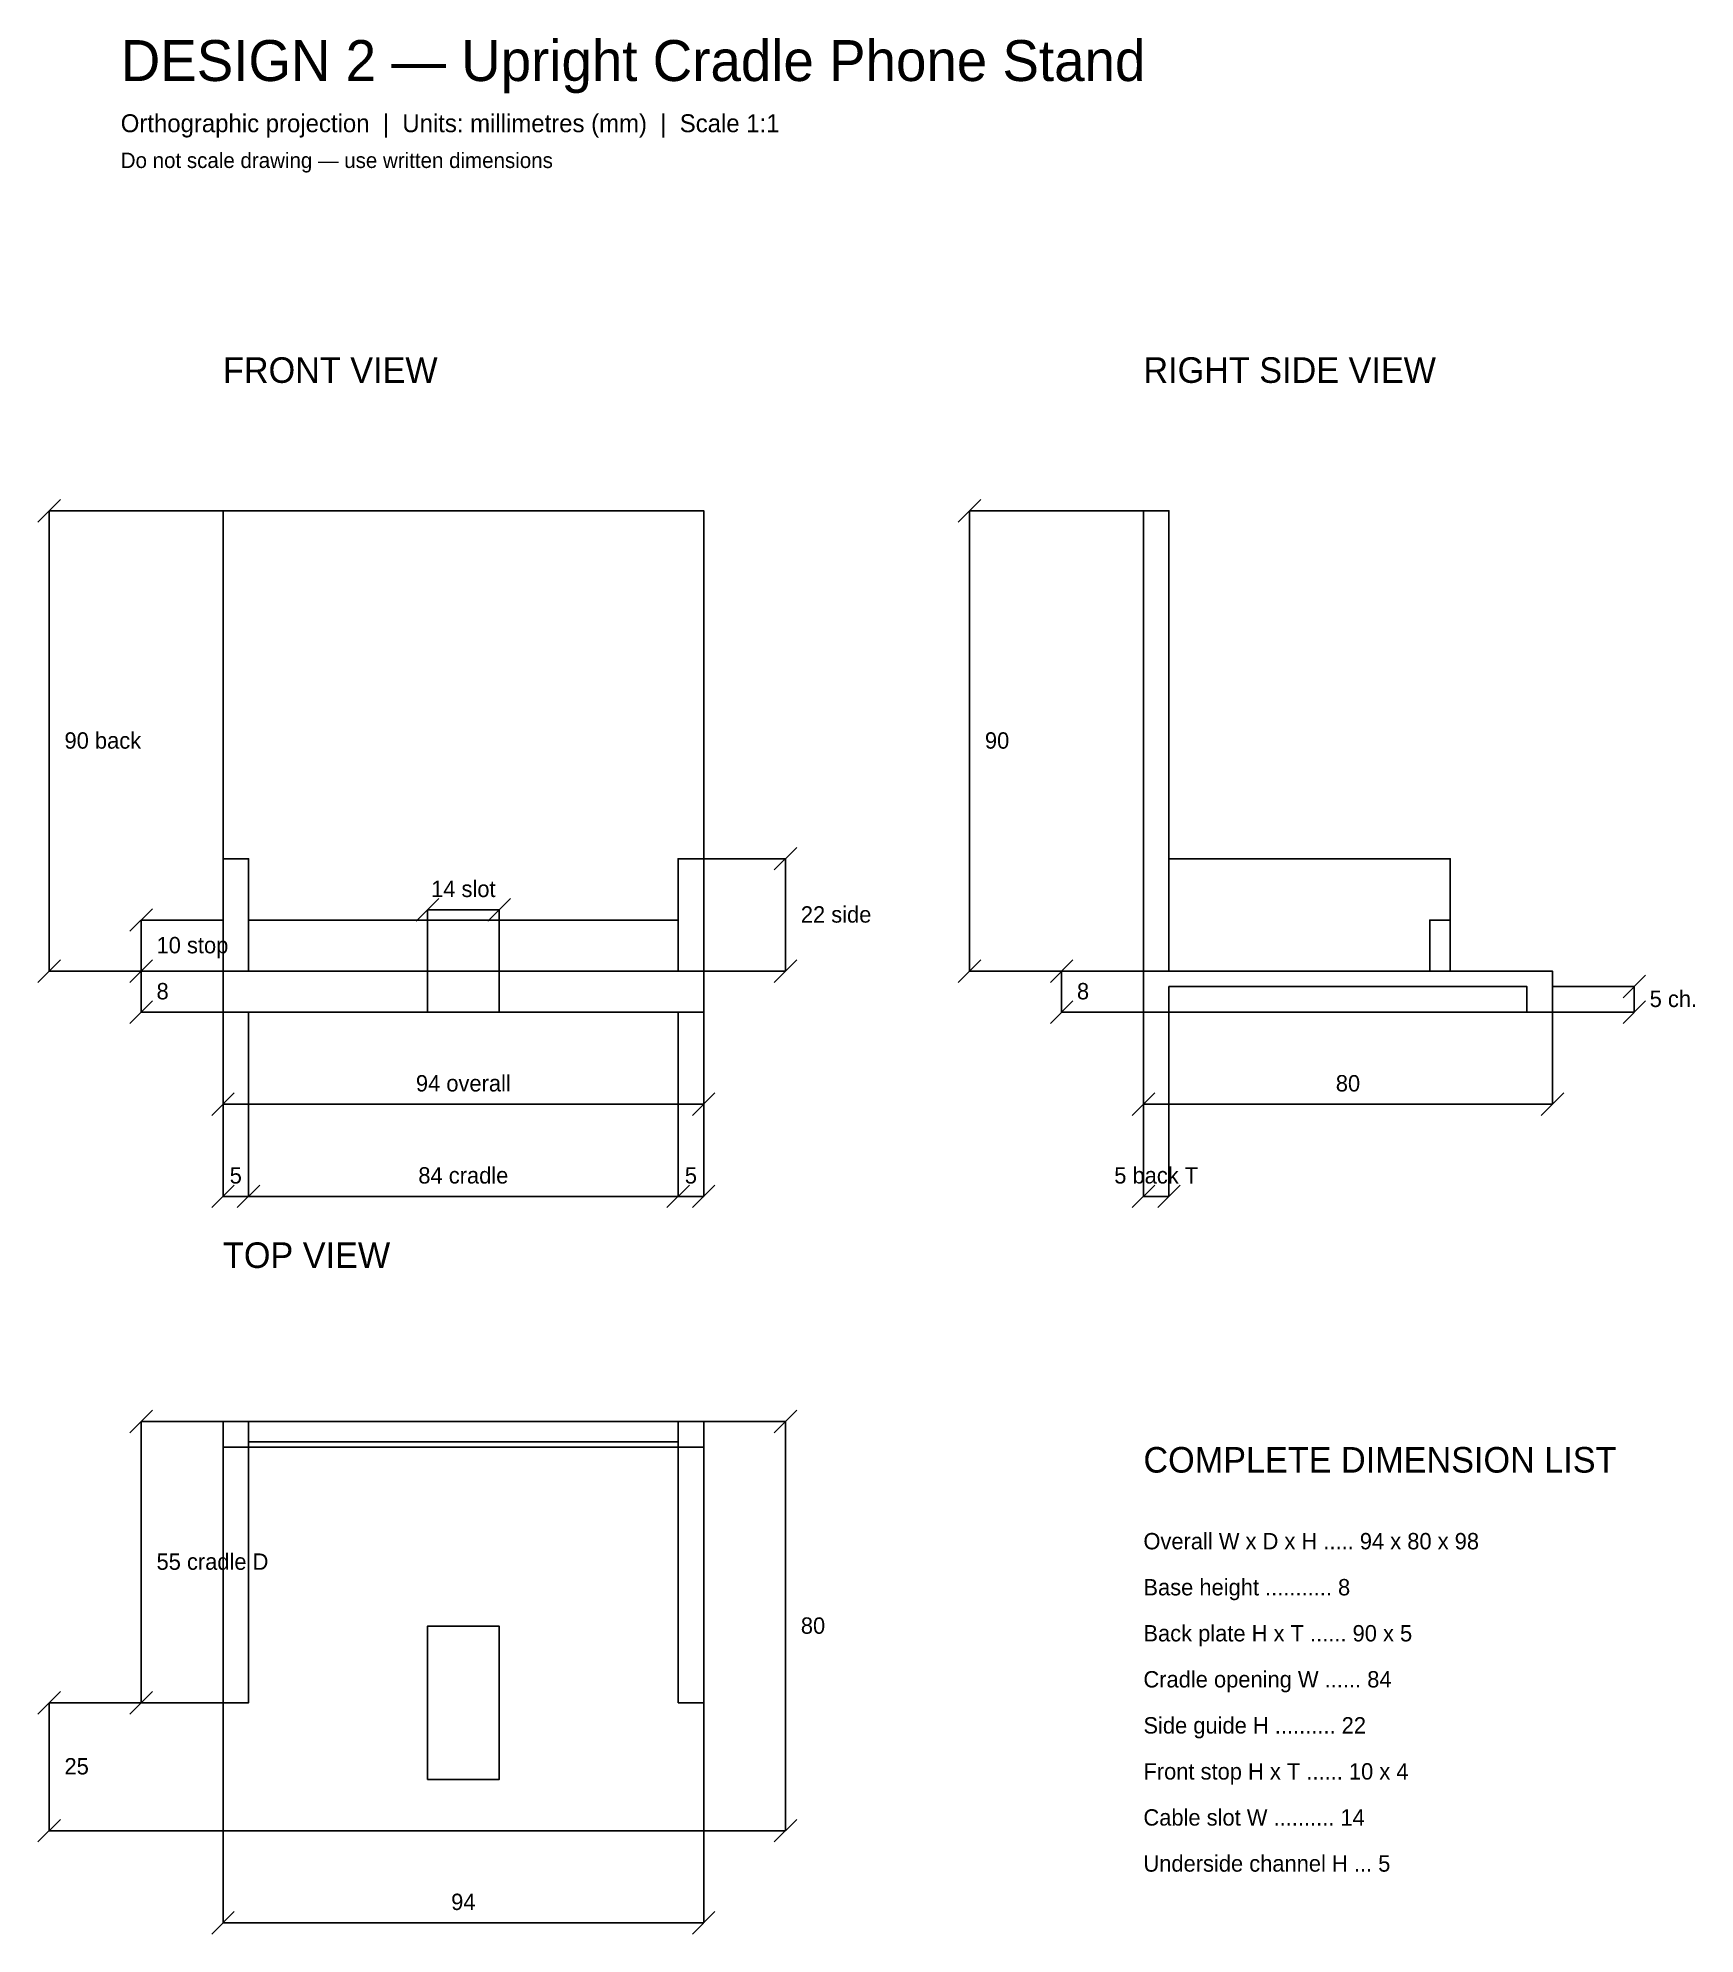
# Model space of a CAD drawing. Header units: millimetres. Extents: x -16 to 308, y -180 to 190.
import ezdxf
from ezdxf.enums import TextEntityAlignment as Align

# ---------------------------------------------------------------- set-up
doc = ezdxf.new("R2010")
doc.units = ezdxf.units.MM
for name, color, linetype in [('DIMS', 1, 'Continuous'), ('GROOVE', 4, 'Continuous'), ('OUTLINE', 7, 'Continuous'), ('TEXT', 3, 'Continuous'), ('TITLE', 2, 'Continuous')]:
    doc.layers.add(name, color=color, linetype=linetype)

msp = doc.modelspace()

# ---------------------------------------------------------------- linework, layer by layer
at = {"layer": 'DIMS'}
for p, q in [((-16.2, 95.8), (-11.8, 100.2)), ((163.8, 95.8), (168.2, 100.2)), ((20, 98), (-14, 98)), ((-14, 8), (-14, 98)), ((200, 98), (166, 98)), ((166, 8), (166, 98)), ((114, 30), (130, 30)), ((127.8, 27.8), (132.2, 32.2)), ((130, 8), (130, 30)), ((1.8, 15.8), (6.2, 20.2)), ((57.8, 17.8), (62.2, 22.2)), ((60, 8), (60, 20)), ((60, 20), (74, 20)), ((71.8, 17.8), (76.2, 22.2)), ((74, 8), (74, 20)), ((20, 18), (4, 18)), ((4, 8), (4, 18)), ((-16.2, 5.8), (-11.8, 10.2)), ((20, 8), (-14, 8)), ((1.8, 5.8), (6.2, 10.2)), ((1.8, 5.8), (6.2, 10.2)), ((20, 8), (4, 8)), ((4, 0), (4, 8)), ((20, 8), (4, 8)), ((114, 8), (130, 8)), ((127.8, 5.8), (132.2, 10.2)), ((163.8, 5.8), (168.2, 10.2)), ((200, 8), (166, 8)), ((181.8, 5.8), (186.2, 10.2)), ((200, 8), (184, 8)), ((184, 0), (184, 8)), ((280, 5), (296, 5)), ((293.8, 2.8), (298.2, 7.2)), ((296, 0), (296, 5)), ((1.8, -2.2), (6.2, 2.2)), ((20, 0), (4, 0)), ((20, 0), (20, -18)), ((20, 0), (20, -36)), ((25, 0), (25, -36)), ((25, 0), (25, -36)), ((109, 0), (109, -36)), ((109, 0), (109, -36)), ((114, 0), (114, -18)), ((114, 0), (114, -36)), ((181.8, -2.2), (186.2, 2.2)), ((200, 0), (184, 0)), ((200, 0), (200, -18)), ((200, 0), (200, -36)), ((205, 0), (205, -36)), ((280, 0), (280, -18)), ((280, 0), (296, 0)), ((293.8, -2.2), (298.2, 2.2)), ((17.8, -20.2), (22.2, -15.8)), ((20, -18), (114, -18)), ((111.8, -20.2), (116.2, -15.8)), ((197.8, -20.2), (202.2, -15.8)), ((200, -18), (280, -18)), ((277.8, -20.2), (282.2, -15.8)), ((17.8, -38.2), (22.2, -33.8)), ((20, -36), (25, -36)), ((22.8, -38.2), (27.2, -33.8)), ((22.8, -38.2), (27.2, -33.8)), ((25, -36), (109, -36)), ((106.8, -38.2), (111.2, -33.8)), ((106.8, -38.2), (111.2, -33.8)), ((109, -36), (114, -36)), ((111.8, -38.2), (116.2, -33.8)), ((197.8, -38.2), (202.2, -33.8)), ((200, -36), (205, -36)), ((202.8, -38.2), (207.2, -33.8)), ((1.8, -82.2), (6.2, -77.8)), ((127.8, -82.2), (132.2, -77.8)), ((20, -80), (4, -80)), ((4, -135), (4, -80)), ((114, -80), (130, -80)), ((130, -160), (130, -80)), ((-16.2, -137.2), (-11.8, -132.8)), ((1.8, -137.2), (6.2, -132.8)), ((20, -135), (-14, -135)), ((-14, -160), (-14, -135)), ((20, -135), (4, -135)), ((-16.2, -162.2), (-11.8, -157.8)), ((127.8, -162.2), (132.2, -157.8)), ((20, -160), (-14, -160)), ((20, -160), (20, -178)), ((114, -160), (114, -178)), ((114, -160), (130, -160)), ((17.8, -180.2), (22.2, -175.8)), ((111.8, -180.2), (116.2, -175.8)), ((20, -178), (114, -178))]:
    msp.add_line(p, q, dxfattribs=at)
at = {"layer": 'GROOVE'}
for points in [[(60, 0), (74, 0), (74, 8), (60, 8)], [(205, 0), (275, 0), (275, 5), (205, 5)], [(60, -150), (74, -150), (74, -120), (60, -120)]]:
    msp.add_lwpolyline(points, close=True, dxfattribs=at)
at = {"layer": 'OUTLINE'}
for points in [[(20, 8), (114, 8), (114, 98), (20, 98)], [(200, 8), (205, 8), (205, 98), (200, 98)], [(20, 8), (25, 8), (25, 30), (20, 30)], [(109, 8), (114, 8), (114, 30), (109, 30)], [(205, 8), (260, 8), (260, 30), (205, 30)], [(25, 8), (109, 8), (109, 18), (25, 18)], [(256, 8), (260, 8), (260, 18), (256, 18)], [(20, 0), (114, 0), (114, 8), (20, 8)], [(200, 0), (280, 0), (280, 8), (200, 8)], [(20, -160), (114, -160), (114, -80), (20, -80)], [(20, -85), (114, -85), (114, -80), (20, -80)], [(20, -135), (25, -135), (25, -80), (20, -80)], [(25, -84), (109, -84), (109, -80), (25, -80)], [(109, -135), (114, -135), (114, -80), (109, -80)]]:
    msp.add_lwpolyline(points, close=True, dxfattribs=at)

# ---------------------------------------------------------------- texts
at = {"layer": 'DIMS'}
for s, p in [('90 back', (-11, 51.5)), ('90', (169, 51.5)), ('22 side', (133, 17.5)), ('10 stop', (7, 11.5)), ('8', (7, 2.5)), ('8', (187, 2.5)), ('5 ch.', (299, 1)), ('55 cradle D', (7, -109)), ('80', (133, -121.5)), ('25', (-11, -149))]:
    msp.add_text(s, height=3.2, dxfattribs=at).set_placement(p)
for s, p in [('14 slot', (67, 22.5)), ('94 overall', (67, -15.5)), ('80', (240, -15.5)), ('5', (22.5, -33.5)), ('84 cradle', (67, -33.5)), ('5', (111.5, -33.5)), ('5 back T', (202.5, -33.5)), ('94', (67, -175.5))]:
    msp.add_text(s, height=3.2, dxfattribs=at).set_placement(p, align=Align.CENTER)
at = {"layer": 'TEXT'}
for s, height, p in [('Orthographic projection  |  Units: millimetres (mm)  |  Scale 1:1', 3.5, (0, 172)), ('Do not scale drawing — use written dimensions', 3, (0, 165)), ('Overall W x D x H ..... 94 x 80 x 98', 3.2, (200, -105)), ('Base height ........... 8', 3.2, (200, -114)), ('Back plate H x T ...... 90 x 5', 3.2, (200, -123)), ('Cradle opening W ...... 84', 3.2, (200, -132)), ('Side guide H .......... 22', 3.2, (200, -141)), ('Front stop H x T ...... 10 x 4', 3.2, (200, -150)), ('Cable slot W .......... 14', 3.2, (200, -159)), ('Underside channel H ... 5', 3.2, (200, -168))]:
    msp.add_text(s, height=height, dxfattribs=at).set_placement(p)
at = {"layer": 'TITLE'}
for s, height, p in [('DESIGN 2 — Upright Cradle Phone Stand', 8, (0, 182)), ('FRONT VIEW', 5, (20, 123)), ('RIGHT SIDE VIEW', 5, (200, 123)), ('TOP VIEW', 5, (20, -50)), ('COMPLETE DIMENSION LIST', 5, (200, -90))]:
    msp.add_text(s, height=height, dxfattribs=at).set_placement(p)

doc.saveas('drawing.dxf')
